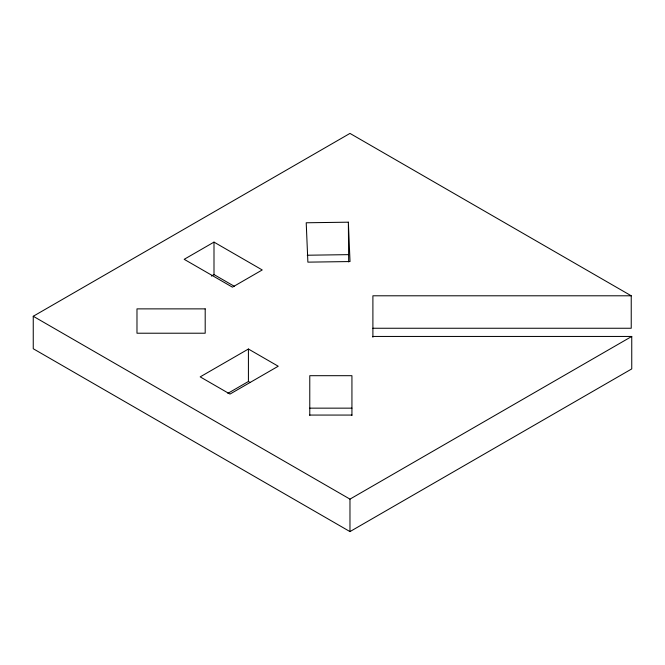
<?xml version="1.0" encoding="UTF-8"?>
<svg xmlns="http://www.w3.org/2000/svg" width="665" height="665" viewBox="0 0 665 665"><rect width="100%" height="100%" fill="white"/><g stroke="black" fill="none" stroke-linecap="round" stroke-linejoin="round"><path stroke-width="1" d="M372.899 336.448L631.75 336.448L631.75 368.909L349.973 531.593L33.25 348.734L33.25 316.266L349.973 133.407L631.235 295.792L631.235 328.252L372.899 328.252M213.997 242.11L184.188 259.317L232.418 287.164L262.234 269.957L213.997 242.11L213.997 274.579L234.546 286.432M211.37 276.091L213.997 274.579M248.419 349.025L200.182 376.872L229.999 394.079L278.228 366.232L248.419 349.025L248.419 381.486L227.871 393.348M33.25 316.266L349.973 499.124L631.75 336.448M348.36 222.185L306.216 222.775L307.878 262.143L350.023 261.553L348.36 222.185L348.668 261.902M307.247 255.227L348.36 254.645M631.235 295.792L372.899 295.792L372.899 337.238M309.774 408.152L351.935 408.152M309.774 415.068L351.935 415.068M248.419 381.486L250.173 382.5M351.935 415.409L351.935 375.692L309.774 375.692L309.774 415.409M349.973 499.124L349.973 531.593M205.194 308.876L136.982 308.876L136.982 333.223L205.194 333.215L205.194 308.876"/></g></svg>
